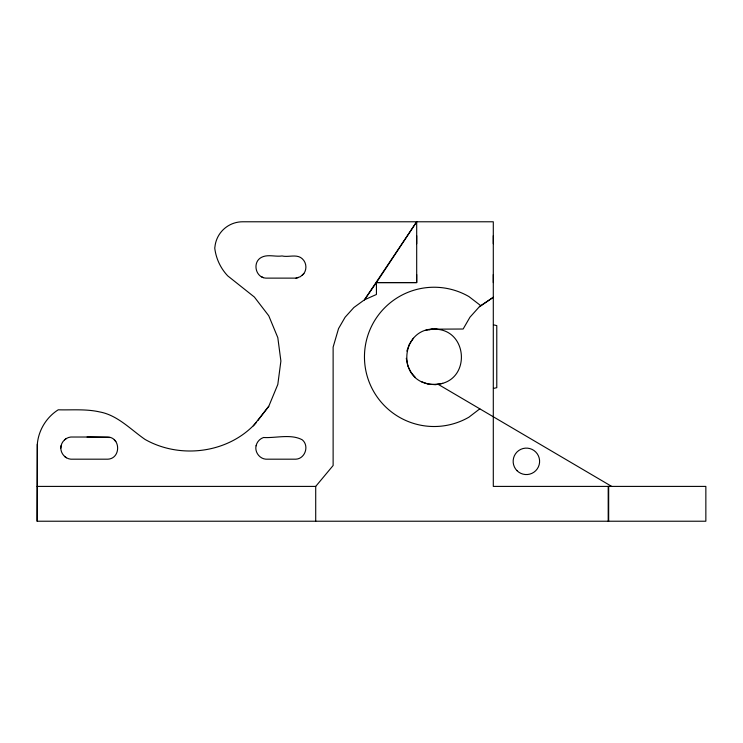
<?xml version="1.0" encoding="UTF-8"?>
<svg xmlns="http://www.w3.org/2000/svg" width="743" height="743" viewBox="0 0 743 743"><rect width="100%" height="100%" fill="white"/><g stroke="black" fill="none" stroke-linecap="round" stroke-linejoin="round"><path stroke-width="1.11" d="M257.802 420.603L268.762 406.319L277.808 384.484L280.891 361.052L277.808 337.619L268.762 315.784L254.375 297.042L227.72 275.867A48.982 48.982 0 0 1 214.736 247.976L214.913 247.066A27.872 27.872 0 0 1 242.664 221.776L493.296 221.776L493.296 486.405L705.85 486.405L705.85 521.224L37.15 521.224L37.308 444.305C38.432 430.373 46.4 417.241 58.242 409.802C72.034 410.173 86.039 408.826 99.618 411.919C117.515 415.133 130.684 429.519 145.089 439.457C180.595 459.555 229.076 453.128 256.428 422.395M315.71 521.224L315.71 486.405L333.124 465.517L333.124 347.13L338.539 328.592L345.096 317.252L353.863 307.518L364.46 299.81L376.432 282.591L416.693 282.591L416.693 221.776L376.432 282.591L376.432 294.479L364.46 299.81M416.693 274.529L416.693 282.591L376.432 282.591M416.693 243.769L416.693 235.698M437.014 329.168C400.133 325.648 395.118 382.366 432.64 384.465C473.625 385.654 469.353 323.112 429.064 329.716M493.296 282.591L493.296 274.529M493.296 243.713L493.296 235.698M37.15 521.224L37.308 444.305M60.824 448.103C60.777 442.568 65.291 437.553 70.808 437.023L107.958 437.023C120.849 437.757 120.849 458.45 107.958 459.183L70.808 459.183C64.437 458.635 59.626 452.013 61.075 445.791M442.707 383.369L435.556 384.698L428.321 384.047M406.848 351.086L409.328 344.26L413.396 338.232M303.831 273.591C307.128 269.142 306.422 262.428 302.271 258.759C296.875 253.651 288.516 257.57 282.052 255.954C275.309 257.004 267.712 254.004 261.387 257.394C252.165 262.14 255.434 277.538 265.799 278.123L295.983 278.123L300.395 276.684L303.831 273.591L302.271 275.319M364.46 299.81L416.693 221.776M253.307 425.897L268.762 406.319M479.43 306.673L493.296 297.293L479.43 306.673L469.985 317.168L463.14 329.019L434.098 329.168M479.811 408.836L468.917 417.185A69.638 69.638 0 0 1 364.46 356.872A69.638 69.638 0 0 1 468.917 296.568L480.851 305.726M64.511 439.828L66.396 438.454M410.74 372.048L415.458 377.574M407.61 365.482L410.786 372.02M493.426 388.45L496.779 387.67L496.779 325.601L493.445 324.821M295.983 278.123L298.259 277.641M425.488 330.384L432.64 329.056M37.15 486.405L315.71 486.405M87.061 437.023L110.233 437.506M432.64 384.465L438.166 384.335L611.684 486.405M421.457 381.698L428.312 384.122M261.387 276.693L263.524 277.641M64.511 456.388L66.396 457.753M114.246 439.828L115.806 441.556M406.282 358.33L407.684 365.463M608.666 486.405L608.666 521.224M608.201 486.405L608.201 521.224M256.066 445.791C254.626 452.013 259.428 458.635 265.799 459.183L295.983 459.183C305.234 458.617 309.422 445.726 302.271 439.828C291.005 433.689 275.885 438.24 263.524 437.506C259.809 438.741 256.902 441.964 256.066 445.791M517.017 470.69A13.235 13.235 0 0 0 539.158 464.765A13.235 13.235 0 0 0 522.951 448.558A13.235 13.235 0 0 0 517.017 470.69"/></g></svg>
